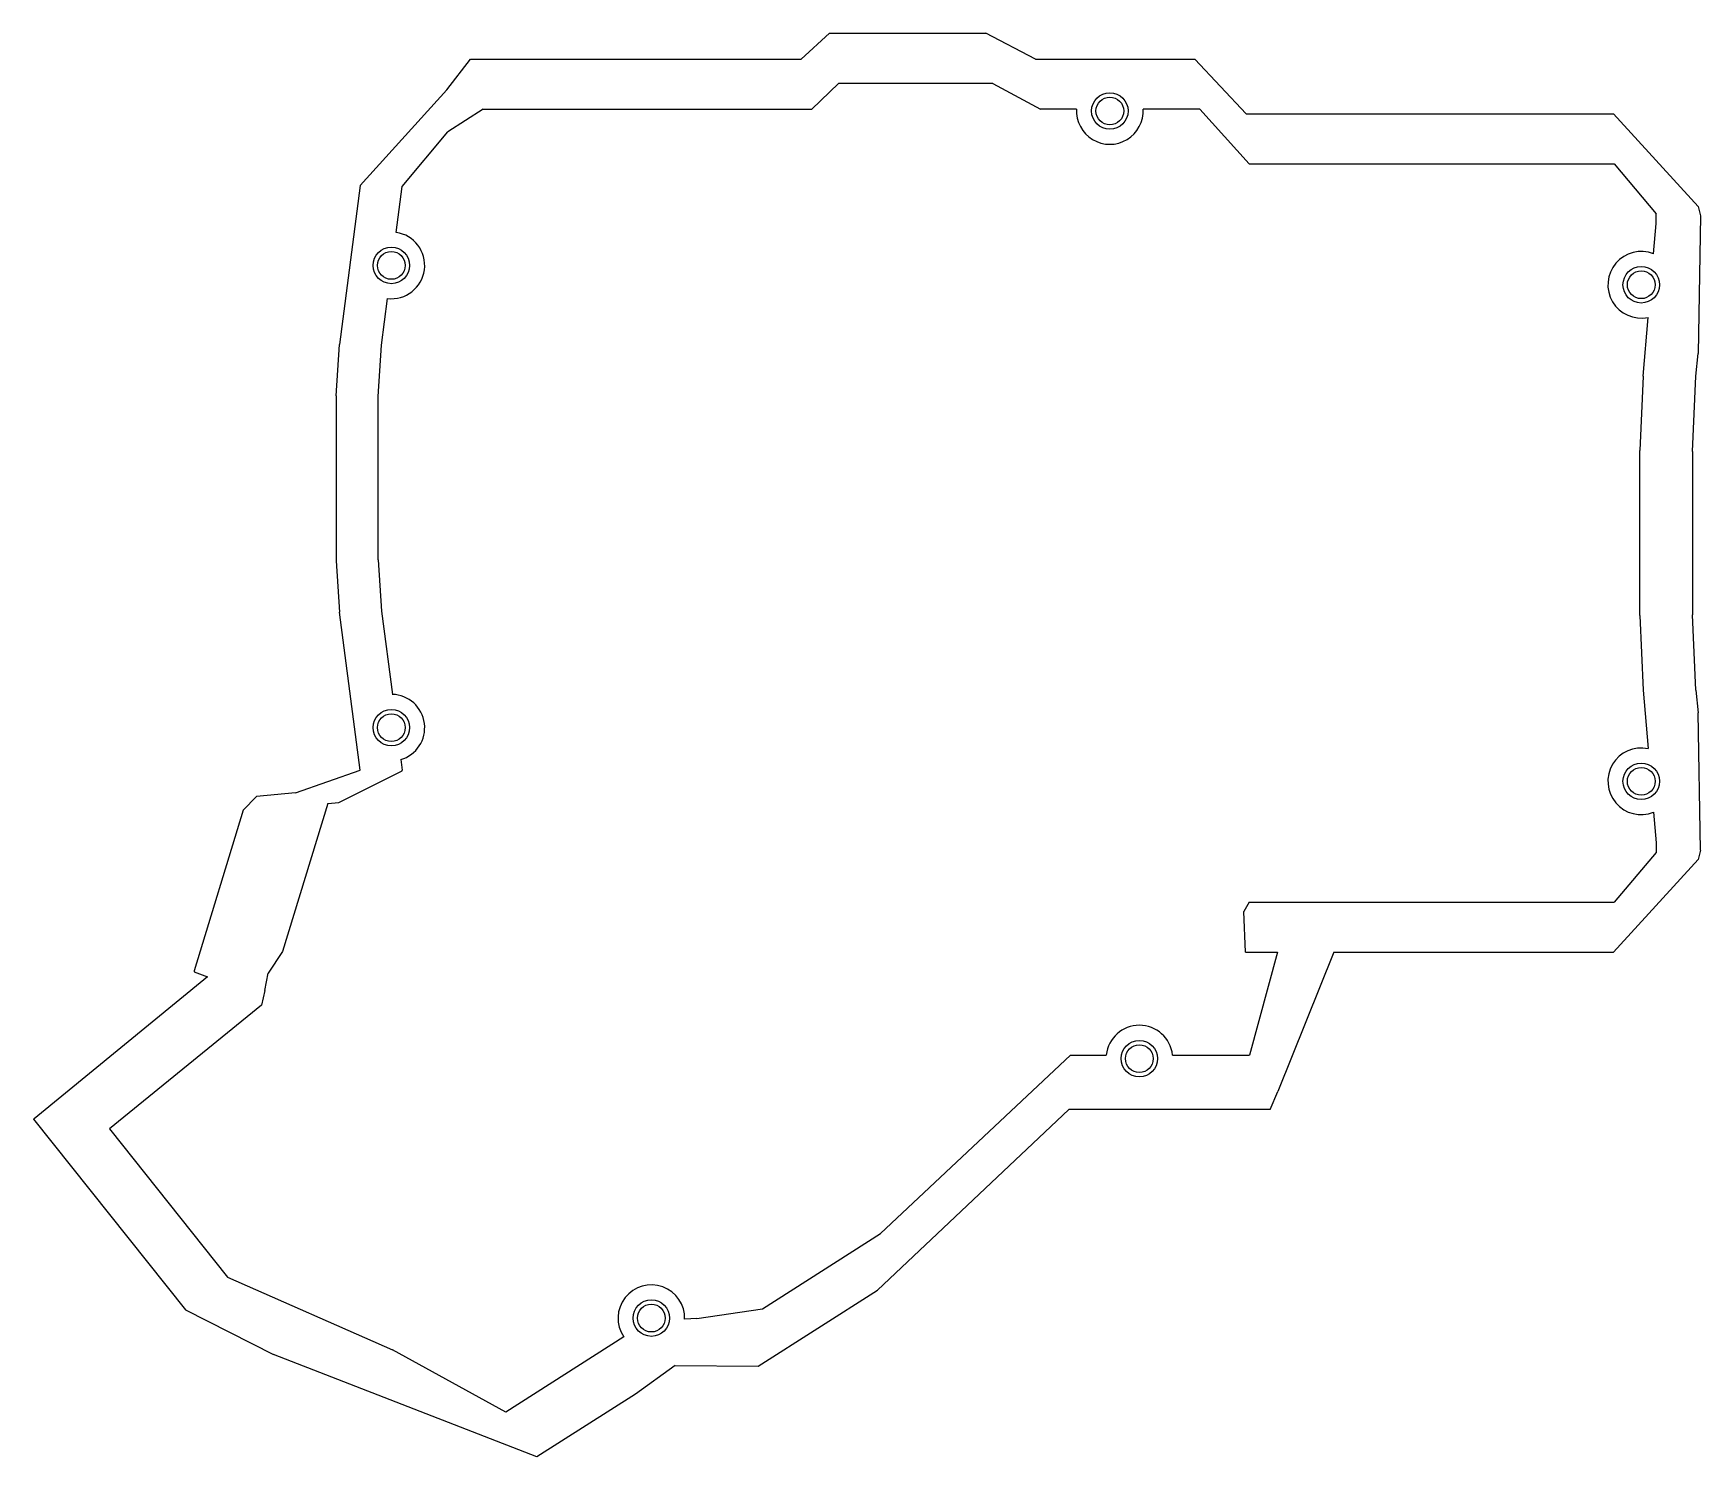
# Model space of a CAD drawing. Header units: metres. Extents: x -120 to 63, y -107 to 49.
import ezdxf

# ---------------------------------------------------------------- set-up
doc = ezdxf.new("R2010")
doc.units = ezdxf.units.M

msp = doc.modelspace()

# ---------------------------------------------------------------- linework, layer by layer
for p, q in [((-35.75, 45.93, -5), (-32.63, 48.75, -5)), ((-35.75, 45.93), (-32.63, 48.75)), ((-32.63, 48.75, -5), (-15.52, 48.75, -5)), ((-32.63, 48.75, -5), (-32.63, 48.75)), ((-32.63, 48.75), (-15.52, 48.75)), ((-10.08, 45.93, -5), (-15.52, 48.75, -5)), ((-15.52, 48.75, -5), (-15.52, 48.75)), ((-10.08, 45.93), (-15.52, 48.75)), ((-74.57, 42.56, -5), (-71.98, 45.93, -5)), ((-74.57, 42.56), (-71.98, 45.93)), ((-71.98, 45.93, -5), (-35.75, 45.93, -5)), ((-71.98, 45.93, -5), (-71.98, 45.93)), ((-71.98, 45.93), (-35.75, 45.93)), ((-35.75, 45.93, -5), (-35.75, 45.93)), ((-10.08, 45.93, -5), (7.38, 45.93, -5)), ((-10.08, 45.93, -5), (-10.08, 45.93)), ((-10.08, 45.93), (7.38, 45.93)), ((13.03, 39.93, -5), (7.38, 45.93, -5)), ((7.38, 45.93, -5), (7.38, 45.93)), ((13.03, 39.93), (7.38, 45.93)), ((-84.07, 32.06, -5), (-74.57, 42.56, -5)), ((-84.07, 32.06), (-74.57, 42.56)), ((-74.57, 42.56, -5), (-74.57, 42.56)), ((-31.66, 43.27), (-34.57, 40.45)), ((-31.66, 43.27, -2), (-34.57, 40.45, -2)), ((-14.74, 43.27), (-31.66, 43.27)), ((-14.74, 43.27, -2), (-31.66, 43.27, -2)), ((-31.66, 43.27, -2), (-31.66, 43.27)), ((-14.74, 43.27), (-9.53, 40.45)), ((-14.74, 43.27, -2), (-9.53, 40.45, -2)), ((-14.74, 43.27, -2), (-14.74, 43.27)), ((-70.6, 40.45), (-74.47, 37.96)), ((-70.6, 40.45, -2), (-74.47, 37.96, -2)), ((-70.6, 40.45), (-34.57, 40.45)), ((-70.6, 40.45, -2), (-34.57, 40.45, -2)), ((-70.6, 40.45, -2), (-70.6, 40.45)), ((-34.57, 40.45, -2), (-34.57, 40.45)), ((-5.56, 40.45), (-9.53, 40.45)), ((-5.56, 40.45, -2), (-9.53, 40.45, -2)), ((-9.53, 40.45, -2), (-9.53, 40.45)), ((-5.56, 40.45, -2), (-5.56, 40.45)), ((-0.4, 40.24, -4), (-0.4, 40.24)), ((0.08, 40.24, -5), (0.08, 40.24, -4)), ((7.93, 40.45), (1.72, 40.45)), ((7.93, 40.45, -2), (1.72, 40.45, -2)), ((1.72, 40.45, -2), (1.72, 40.45)), ((13.35, 34.45), (7.93, 40.45)), ((13.35, 34.45, -2), (7.93, 40.45, -2)), ((7.93, 40.45, -2), (7.93, 40.45)), ((13.03, 39.93, -5), (53.27, 39.93, -5)), ((13.03, 39.93, -5), (13.03, 39.93)), ((13.03, 39.93), (53.27, 39.93)), ((62.55, 29.78, -5), (53.27, 39.93, -5)), ((53.27, 39.93, -5), (53.27, 39.93)), ((62.55, 29.78), (53.27, 39.93)), ((-79.47, 31.96), (-74.47, 37.96)), ((-79.47, 31.96, -2), (-74.47, 37.96, -2)), ((-74.47, 37.96, -2), (-74.47, 37.96)), ((13.35, 34.45), (53.35, 34.45)), ((13.35, 34.45, -2), (53.35, 34.45, -2)), ((13.35, 34.45, -2), (13.35, 34.45)), ((53.35, 34.45), (57.95, 28.99)), ((53.35, 34.45, -2), (57.95, 28.99, -2)), ((53.35, 34.45, -2), (53.35, 34.45)), ((-84.07, 32.06, -5), (-86.33, 14.67, -5)), ((-84.07, 32.06), (-86.33, 14.67)), ((-84.07, 32.06, -5), (-84.07, 32.06)), ((-80.12, 26.93), (-79.47, 31.96)), ((-80.12, 26.93, -2), (-79.47, 31.96, -2)), ((-79.47, 31.96, -2), (-79.47, 31.96)), ((62.55, 29.78, -5), (62.82, 28.75, -5)), ((62.55, 29.78, -5), (62.55, 29.78)), ((62.55, 29.78), (62.82, 28.75)), ((57.65, 24.59), (57.93, 27.93)), ((57.65, 24.59, -2), (57.93, 27.93, -2)), ((57.93, 27.93), (57.95, 28.99)), ((57.93, 27.93, -2), (57.95, 28.99, -2)), ((57.93, 27.93, -2), (57.93, 27.93)), ((57.95, 28.99, -2), (57.95, 28.99)), ((62.82, 28.75, -5), (62.54, 13.68, -5)), ((62.82, 28.75), (62.54, 13.68)), ((62.82, 28.75, -5), (62.82, 28.75)), ((-80.12, 26.93, -2), (-80.12, 26.93)), ((57.65, 24.59, -2), (57.65, 24.59)), ((-79.12, 23.32, -4), (-79.12, 23.32)), ((-78.65, 23.32, -5), (-78.65, 23.32, -4)), ((57.84, 21.2, -4), (57.84, 21.2)), ((58.31, 21.2, -5), (58.31, 21.2, -4)), ((-81.73, 14.57), (-81.06, 19.69)), ((-81.73, 14.57, -2), (-81.06, 19.69, -2)), ((-81.06, 19.69, -2), (-81.06, 19.69)), ((56.51, 11.2), (57.06, 17.62)), ((56.51, 11.2, -2), (57.06, 17.62, -2)), ((57.06, 17.62, -2), (57.06, 17.62)), ((-86.69, 9.05, -5), (-86.33, 14.67, -5)), ((-86.69, 9.05), (-86.33, 14.67)), ((-86.33, 14.67, -5), (-86.33, 14.67)), ((-82.09, 8.95), (-81.73, 14.57)), ((-82.09, 8.95, -2), (-81.73, 14.57, -2)), ((-81.73, 14.57, -2), (-81.73, 14.57)), ((62.31, 11.2, -5), (62.54, 13.68, -5)), ((62.31, 11.2), (62.54, 13.68)), ((62.54, 13.68, -5), (62.54, 13.68)), ((56.51, 11.2), (56.16, 3.05)), ((56.51, 11.2, -2), (56.16, 3.05, -2)), ((56.51, 11.2, -2), (56.51, 11.2)), ((61.94, 2.95, -5), (62.31, 11.2, -5)), ((61.94, 2.95), (62.31, 11.2)), ((62.31, 11.2, -5), (62.31, 11.2)), ((-86.69, 9.05, -5), (-86.69, -9.05, -5)), ((-86.69, 9.05, -5), (-86.69, 9.05)), ((-86.69, 9.05), (-86.69, -9.05)), ((-82.09, -8.95), (-82.09, 8.95)), ((-82.09, 8.95, -2), (-82.09, 8.95)), ((-82.09, -8.95, -2), (-82.09, 8.95, -2)), ((56.16, -15.05), (56.16, 3.05)), ((56.16, -15.05, -2), (56.16, 3.05, -2)), ((56.16, 3.05, -2), (56.16, 3.05)), ((61.94, 2.95, -5), (61.94, -14.95, -5)), ((61.94, 2.95, -5), (61.94, 2.95)), ((61.94, 2.95), (61.94, -14.95)), ((-86.69, -9.05, -5), (-86.33, -14.67, -5)), ((-86.69, -9.05, -5), (-86.69, -9.05)), ((-86.69, -9.05), (-86.33, -14.67)), ((-82.09, -8.95), (-81.73, -14.57)), ((-82.09, -8.95, -2), (-82.09, -8.95)), ((-82.09, -8.95, -2), (-81.73, -14.57, -2)), ((-81.73, -14.57), (-80.54, -23.67)), ((-81.73, -14.57, -2), (-81.73, -14.57)), ((-81.73, -14.57, -2), (-80.54, -23.67, -2)), ((-84.08, -31.96, -5), (-86.33, -14.67, -5)), ((-86.33, -14.67, -5), (-86.33, -14.67)), ((-84.08, -31.96), (-86.33, -14.67)), ((56.16, -15.05), (56.51, -23.2)), ((56.16, -15.05, -2), (56.51, -23.2, -2)), ((56.16, -15.05, -2), (56.16, -15.05)), ((62.31, -23.2, -5), (61.94, -14.95, -5)), ((61.94, -14.95, -5), (61.94, -14.95)), ((62.31, -23.2), (61.94, -14.95)), ((-80.54, -23.67, -2), (-80.54, -23.67)), ((56.51, -23.2), (57.06, -29.62)), ((56.51, -23.2, -2), (57.06, -29.62, -2)), ((56.51, -23.2, -2), (56.51, -23.2)), ((62.31, -23.2, -5), (62.54, -25.68, -5)), ((62.31, -23.2, -5), (62.31, -23.2)), ((62.31, -23.2), (62.54, -25.68)), ((-79.12, -27.32, -4), (-79.12, -27.32)), ((-78.65, -27.32, -5), (-78.65, -27.32, -4)), ((62.82, -40.75, -5), (62.54, -25.68, -5)), ((62.54, -25.68, -5), (62.54, -25.68)), ((62.82, -40.75), (62.54, -25.68)), ((-79.62, -30.82), (-79.47, -31.96)), ((-79.62, -30.82, -2), (-79.62, -30.82)), ((-79.62, -30.82, -2), (-79.47, -31.96, -2)), ((57.06, -29.62, -2), (57.06, -29.62)), ((-91.15, -34.47, -5), (-84.08, -31.96, -5)), ((-91.15, -34.47), (-84.08, -31.96)), ((-86.4, -35.52), (-79.47, -32.06)), ((-86.4, -35.52, -2), (-79.47, -32.06, -2)), ((-84.08, -31.96, -5), (-84.08, -31.96)), ((-79.47, -32.06), (-79.47, -31.96)), ((-79.47, -31.96, -2), (-79.47, -31.96)), ((-79.47, -32.06, -2), (-79.47, -31.96, -2)), ((-79.47, -32.06, -2), (-79.47, -32.06)), ((-91.15, -34.47, -5), (-95.44, -34.85, -5)), ((-91.15, -34.47), (-95.44, -34.85)), ((-91.15, -34.47, -5), (-91.15, -34.47)), ((57.84, -33.2, -4), (57.84, -33.2)), ((58.31, -33.2, -5), (58.31, -33.2, -4)), ((-96.9, -36.35, -5), (-102.27, -53.97, -5)), ((-96.9, -36.35), (-102.27, -53.97)), ((-96.9, -36.35, -5), (-95.44, -34.85, -5)), ((-96.9, -36.35), (-95.44, -34.85)), ((-96.9, -36.35, -5), (-96.9, -36.35)), ((-95.44, -34.85, -5), (-95.44, -34.85)), ((-87.63, -35.63), (-92.57, -51.84)), ((-87.63, -35.63, -2), (-92.57, -51.84, -2)), ((-87.63, -35.63), (-86.4, -35.52)), ((-87.63, -35.63, -2), (-86.4, -35.52, -2)), ((-87.63, -35.63, -2), (-87.63, -35.63)), ((-86.4, -35.52, -2), (-86.4, -35.52)), ((57.65, -36.59), (57.93, -39.93)), ((57.65, -36.59, -2), (57.93, -39.93, -2)), ((57.65, -36.59, -2), (57.65, -36.59)), ((57.93, -39.93), (57.95, -40.99)), ((57.93, -39.93, -2), (57.95, -40.99, -2)), ((57.93, -39.93, -2), (57.93, -39.93)), ((53.27, -51.93, -5), (62.55, -41.78, -5)), ((53.27, -51.93), (62.55, -41.78)), ((57.95, -40.99), (53.35, -46.45)), ((57.95, -40.99, -2), (53.35, -46.45, -2)), ((57.95, -40.99, -2), (57.95, -40.99)), ((62.82, -40.75, -5), (62.55, -41.78, -5)), ((62.82, -40.75), (62.55, -41.78)), ((62.55, -41.78, -5), (62.55, -41.78)), ((62.82, -40.75, -5), (62.82, -40.75)), ((13.35, -46.45), (12.75, -47.48)), ((13.35, -46.45, -2), (12.75, -47.48, -2)), ((12.93, -51.93), (12.75, -47.48)), ((12.93, -51.93, -2), (12.75, -47.48, -2)), ((12.75, -47.48, -2), (12.75, -47.48)), ((13.35, -46.45), (53.35, -46.45)), ((13.35, -46.45, -2), (13.35, -46.45)), ((13.35, -46.45, -2), (53.35, -46.45, -2)), ((53.35, -46.45, -2), (53.35, -46.45)), ((-92.57, -51.84), (-94.16, -54.21)), ((-92.57, -51.84, -2), (-94.16, -54.21, -2)), ((-92.57, -51.84, -2), (-92.57, -51.84)), ((12.93, -51.93), (16.46, -51.93)), ((12.93, -51.93, -2), (16.46, -51.93, -2)), ((12.93, -51.93, -2), (12.93, -51.93)), ((16.46, -51.93), (13.37, -63.19)), ((16.46, -51.93, -2), (13.37, -63.19, -2)), ((16.46, -51.93, -2), (16.46, -51.93)), ((22.61, -51.93, -5), (16.5, -67.17, -5)), ((22.61, -51.93), (16.5, -67.17)), ((22.61, -51.93, -5), (53.27, -51.93, -5)), ((22.61, -51.93, -5), (22.61, -51.93)), ((22.61, -51.93), (53.27, -51.93)), ((53.27, -51.93, -5), (53.27, -51.93)), ((-100.81, -54.63, -5), (-119.81, -70.17, -5)), ((-100.81, -54.63), (-119.81, -70.17)), ((-102.27, -53.97, -5), (-102.25, -54.06, -5)), ((-102.27, -53.97, -5), (-102.27, -53.97)), ((-102.27, -53.97), (-102.25, -54.06)), ((-102.25, -54.06, -5), (-100.81, -54.63, -5)), ((-102.25, -54.06, -5), (-102.25, -54.06)), ((-102.25, -54.06), (-100.81, -54.63)), ((-100.81, -54.63, -5), (-100.81, -54.63)), ((-94.53, -56.1), (-94.16, -54.21)), ((-94.53, -56.1, -2), (-94.16, -54.21, -2)), ((-94.16, -54.21, -2), (-94.16, -54.21)), ((-94.53, -56.1), (-94.87, -57.73)), ((-94.53, -56.1, -2), (-94.87, -57.73, -2)), ((-94.53, -56.1, -2), (-94.53, -56.1)), ((-94.87, -57.73), (-111.53, -71.27)), ((-94.87, -57.73, -2), (-111.53, -71.27, -2)), ((-94.87, -57.73, -2), (-94.87, -57.73)), ((-6.23, -63.19), (-27.06, -82.74)), ((-6.23, -63.19, -2), (-27.06, -82.74, -2)), ((-6.23, -63.19), (-2.31, -63.19)), ((-6.23, -63.19, -2), (-6.23, -63.19)), ((-6.23, -63.19, -2), (-2.31, -63.19, -2)), ((-2.31, -63.19, -2), (-2.31, -63.19)), ((2.85, -63.58, -4), (2.85, -63.58)), ((3.32, -63.58, -5), (3.32, -63.58, -4)), ((4.95, -63.19), (13.37, -63.19)), ((4.95, -63.19, -2), (4.95, -63.19)), ((4.95, -63.19, -2), (13.37, -63.19, -2)), ((13.37, -63.19, -2), (13.37, -63.19)), ((15.66, -69.17, -5), (16.5, -67.17, -5)), ((15.66, -69.17), (16.5, -67.17)), ((16.5, -67.17, -5), (16.5, -67.17)), ((-6.41, -69.17, -5), (-27.38, -88.93, -5)), ((-6.41, -69.17), (-27.38, -88.93)), ((15.66, -69.17, -5), (-6.41, -69.17, -5)), ((-6.41, -69.17, -5), (-6.41, -69.17)), ((15.66, -69.17), (-6.41, -69.17)), ((15.66, -69.17, -5), (15.66, -69.17)), ((-119.87, -70.22, -5), (-119.88, -70.23, -5)), ((-119.87, -70.22), (-119.88, -70.23)), ((-119.88, -70.23, -5), (-103.21, -91.11, -5)), ((-119.88, -70.23, -5), (-119.88, -70.23)), ((-119.88, -70.23), (-103.21, -91.11)), ((-119.87, -70.22, -5), (-119.81, -70.17, -5)), ((-119.87, -70.22), (-119.81, -70.17)), ((-119.87, -70.22, -5), (-119.87, -70.22)), ((-119.81, -70.17, -5), (-119.81, -70.17)), ((-111.53, -71.27), (-98.61, -87.52)), ((-111.53, -71.27, -2), (-111.53, -71.27)), ((-111.53, -71.27, -2), (-98.61, -87.52, -2)), ((-40, -91.01), (-27.06, -82.74)), ((-40, -91.01, -2), (-27.06, -82.74, -2)), ((-27.06, -82.74, -2), (-27.06, -82.74)), ((-98.61, -87.52), (-80.51, -95.47)), ((-98.61, -87.52, -2), (-98.61, -87.52)), ((-98.61, -87.52, -2), (-80.51, -95.47, -2)), ((-40.46, -97.29, -5), (-27.38, -88.93, -5)), ((-40.46, -97.29), (-27.38, -88.93)), ((-27.38, -88.93, -5), (-27.38, -88.93)), ((-103.21, -91.11, -5), (-93.55, -96.01, -5)), ((-103.21, -91.11, -5), (-103.21, -91.11)), ((-103.21, -91.11), (-93.55, -96.01)), ((-47.16, -92.04), (-40, -91.01)), ((-47.16, -92.04, -2), (-40, -91.01, -2)), ((-40, -91.01, -2), (-40, -91.01)), ((-50.63, -92.01, -4), (-50.63, -92.01)), ((-50.16, -92.01, -5), (-50.16, -92.01, -4)), ((-47.16, -92.04), (-48.51, -92.13)), ((-47.16, -92.04, -2), (-48.51, -92.13, -2)), ((-48.51, -92.13, -2), (-48.51, -92.13)), ((-47.16, -92.04, -2), (-47.16, -92.04)), ((-55.18, -94.05), (-68.09, -102.33)), ((-55.18, -94.05, -2), (-68.09, -102.33, -2)), ((-55.18, -94.05, -2), (-55.18, -94.05)), ((-64.7, -107.19, -5), (-93.55, -96.01, -5)), ((-93.55, -96.01, -5), (-93.55, -96.01)), ((-64.7, -107.19), (-93.55, -96.01)), ((-68.09, -102.33), (-80.51, -95.47)), ((-80.51, -95.47, -2), (-80.51, -95.47)), ((-68.09, -102.33, -2), (-80.51, -95.47, -2)), ((-49.54, -97.19, -5), (-53.89, -100.34, -5)), ((-49.54, -97.19), (-53.89, -100.34)), ((-49.54, -97.19, -5), (-40.46, -97.29, -5)), ((-49.54, -97.19, -5), (-49.54, -97.19)), ((-49.54, -97.19), (-40.46, -97.29)), ((-40.46, -97.29, -5), (-40.46, -97.29)), ((-53.89, -100.34, -5), (-64.7, -107.19, -5)), ((-53.89, -100.34), (-64.7, -107.19)), ((-53.89, -100.34, -5), (-53.89, -100.34)), ((-68.09, -102.33, -2), (-68.09, -102.33)), ((-64.7, -107.19, -5), (-64.7, -107.19))]:
    msp.add_line(p, q)
for centre, radius in [((-1.92, 40.24, -5), 2), ((-1.92, 40.24, -4), 2), ((-1.92, 40.24), 1.52), ((-1.92, 40.24, -4), 1.52), ((-80.65, 23.32, -5), 2), ((-80.65, 23.32, -4), 2), ((-80.65, 23.32), 1.52), ((-80.65, 23.32, -4), 1.52), ((56.31, 21.2, -5), 2), ((56.31, 21.2, -4), 2), ((56.31, 21.2), 1.52), ((56.31, 21.2, -4), 1.52), ((-80.65, -27.32, -5), 2), ((-80.65, -27.32, -4), 2), ((-80.65, -27.32), 1.52), ((-80.65, -27.32, -4), 1.52), ((56.31, -33.2, -5), 2), ((56.31, -33.2, -4), 2), ((56.31, -33.2), 1.52), ((56.31, -33.2, -4), 1.52), ((1.32, -63.58, -5), 2), ((1.32, -63.58, -4), 2), ((1.32, -63.58), 1.52), ((1.32, -63.58, -4), 1.52), ((-52.16, -92.01, -5), 2), ((-52.16, -92.01, -4), 2), ((-52.16, -92.01), 1.52), ((-52.16, -92.01, -4), 1.52)]:
    msp.add_circle(centre, radius)
for centre, start, end in [((-1.92, 40.24), 176.7013, 363.2987), ((-1.92, 40.24, -2), 176.7013, 363.2987), ((-80.65, 23.32), 263.4721, 441.713), ((-80.65, 23.32, -2), 263.4721, 441.713), ((56.31, 21.2), 68.5515, 281.7805), ((56.31, 21.2, -2), 68.5515, 281.7805), ((-80.65, -27.32), 286.4193, 448.3957), ((-80.65, -27.32, -2), 286.4193, 448.3957), ((56.31, -33.2), 78.2195, 291.4485), ((56.31, -33.2, -2), 78.2195, 291.4485), ((1.32, -63.58), 6.2086, 173.7914), ((1.32, -63.58, -2), 6.2086, 173.7914), ((-52.16, -92.01), 358.0674, 573.9838), ((-52.16, -92.01, -2), 358.0674, 573.9838)]:
    msp.add_arc(centre, 3.65, start, end)

doc.saveas('drawing.dxf')
